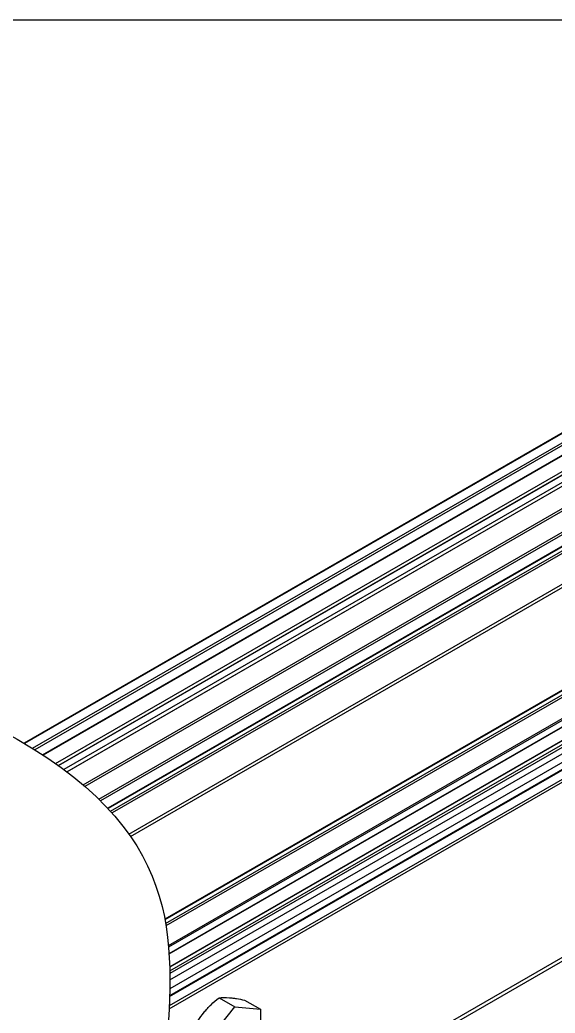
# Model space of a CAD drawing. Extents: x -3.7 to 17.5, y -9.7 to 0.
# Drawn here: x 0.71 to 3.96, y -6.05 to 0 of the extents above; entities that cross this region are included whole.
import ezdxf

# ---------------------------------------------------------------- set-up
doc = ezdxf.new("R2010")
doc.units = 0
doc.header["$LTSCALE"] = 0.5
doc.header["$MEASUREMENT"] = 0
for name, color, linetype in [('Brackets', 181, 'CONTINUOUS'), ('Dimension', 10, 'CONTINUOUS'), ('Hardware', 242, 'CONTINUOUS'), ('Housing', 150, 'CONTINUOUS')]:
    doc.layers.add(name, color=color, linetype=linetype)
doc.layers.add('Text-Unprinted', color=131, linetype='CONTINUOUS', plot=False)

msp = doc.modelspace()

# ---------------------------------------------------------------- linework, layer by layer
at = {"layer": 'Brackets', "linetype": 'Continuous', "lineweight": 25, "transparency": 16777216}
for p, q in [((5.9236, -4.6036), (2.6242, -6.5083)), ((2.644, -6.5198), (5.9633, -4.6036))]:
    msp.add_line(p, q, dxfattribs=at)
at = {"layer": 'Dimension', "transparency": 16777216}
msp.add_open_spline([(0.48, -4.2682), (1.692, -4.8674), (1.605, -6.2167), (1.518, -7.566), (2.73, -8.1653)], degree=3, dxfattribs=at)
at = {"layer": 'Hardware', "linetype": 'Continuous', "lineweight": 25, "transparency": 16777216}
for p, q in [((1.9203, -5.9561), (2.017, -6.0119)), ((2.075, -5.97), (2.1717, -6.0258)), ((1.8623, -6.2043), (2.017, -6.0119)), ((2.017, -6.0119), (2.1717, -6.0258)), ((2.1717, -6.0258), (2.1717, -6.1639))]:
    msp.add_line(p, q, dxfattribs=at)
for points in [[(1.8292, -6.0443), (1.8357, -6.0362), (1.8427, -6.0282), (1.857, -6.0127), (1.8644, -6.0051), (1.8873, -5.9832), (1.9035, -5.9694), (1.9203, -5.9561)], [(1.9839, -5.9551), (1.9904, -5.9556), (1.9973, -5.9564), (2.0117, -5.9583), (2.0191, -5.9594), (2.042, -5.9633), (2.0582, -5.9664), (2.075, -5.97)]]:
    msp.add_open_spline(points, degree=3, knots=[0, 0, 0, 0, 0.25, 0.25, 0.5, 0.5, 1, 1, 1, 1], dxfattribs=at)
for points in [[(1.9203, -5.9561), (1.9372, -5.9535), (1.9575, -5.9527), (1.9839, -5.9551)], [(1.7657, -6.1485), (1.7825, -6.1122), (1.8028, -6.0771), (1.8292, -6.0443)]]:
    msp.add_open_spline(points, degree=3, dxfattribs=at)
at = {"layer": 'Housing', "linetype": 'Continuous', "lineweight": 25, "transparency": 16777216}
for p, q in [((7.5529, -0.4692), (0.7342, -4.4055)), ((7.5558, -0.4709), (0.7371, -4.4072)), ((0.7854, -4.4365), (7.6041, -0.5002)), ((7.6177, -0.5086), (0.799, -4.445)), ((0.8467, -4.4754), (7.6654, -0.5391)), ((7.6688, -0.5413), (0.8501, -4.4777)), ((0.9263, -4.5294), (7.745, -0.5931)), ((7.7627, -0.6057), (0.944, -4.542)), ((0.944, -4.542), (7.7627, -0.6057)), ((7.7958, -0.6299), (0.9771, -4.5662)), ((0.9938, -4.5787), (7.8125, -0.6424)), ((7.8149, -0.6442), (0.9963, -4.5806)), ((1.0935, -4.6587), (7.9122, -0.7224)), ((7.9235, -0.7322), (1.1049, -4.6685)), ((1.1891, -4.7459), (8.0077, -0.8096)), ((8.0182, -0.8199), (1.1996, -4.7562)), ((8.0618, -0.8648), (1.2432, -4.8011)), ((8.0638, -0.867), (1.2452, -4.8033)), ((1.2599, -4.8193), (8.0785, -0.8831)), ((8.0882, -0.8938), (1.2696, -4.8301)), ((1.3721, -4.9587), (8.1906, -1.0225)), ((1.3822, -4.9732), (8.2007, -1.0369)), ((8.4092, -1.5411), (1.5908, -5.4773)), ((8.4098, -1.5441), (1.5914, -5.4803)), ((1.5953, -5.5025), (8.4138, -1.5663)), ((8.4162, -1.5812), (1.5978, -5.5174)), ((1.6127, -5.6365), (8.4311, -1.7004)), ((8.4321, -1.7117), (1.6137, -5.6479)), ((1.6165, -5.6863), (8.4349, -1.7501)), ((1.6166, -5.6877), (8.435, -1.7516)), ((8.4386, -1.8311), (1.6202, -5.7672)), ((8.4386, -1.8326), (1.6203, -5.7688)), ((1.6208, -5.7917), (8.4391, -1.8555)), ((8.4394, -1.872), (1.621, -5.8082)), ((1.6212, -5.847), (8.4396, -1.9108)), ((8.439, -1.965), (1.6206, -5.9011)), ((1.6194, -5.9471), (8.4378, -2.0109)), ((8.4379, -2.0075), (1.6196, -5.9436)), ((1.6165, -6.0223), (8.4348, -2.0861)), ((8.4355, -2.0694), (1.6172, -6.0055))]:
    msp.add_line(p, q, dxfattribs=at)
at = {"layer": 'Text-Unprinted', "transparency": 16777216}
msp.add_lwpolyline([(0, 0), (17.5416, 0), (17.5416, -9.748), (0, -9.748)], close=True, dxfattribs=at)

doc.saveas('drawing.dxf')
